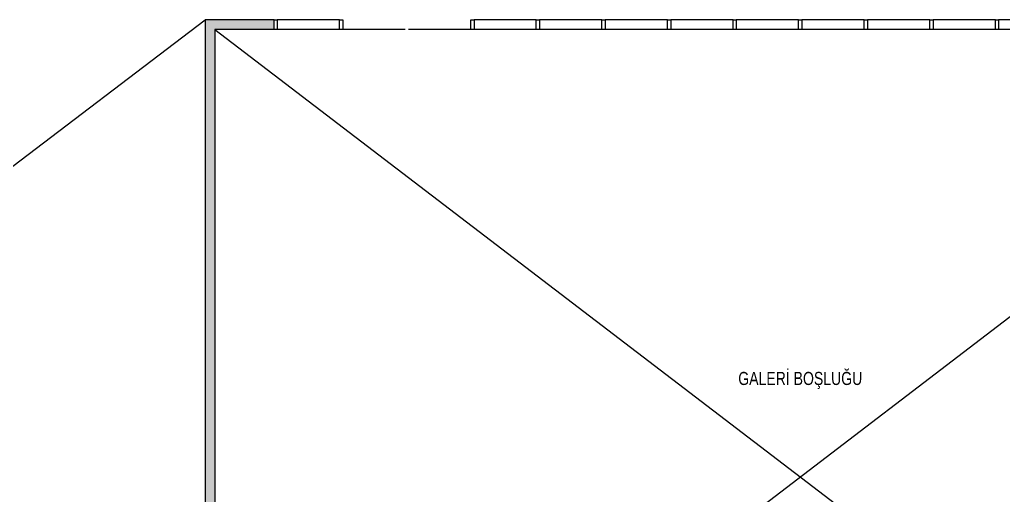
# Model space of a CAD drawing. Header units: centimetres. Extents: x 26200 to 113000, y -600 to 9300.
# Drawn here: x 85351 to 86851, y 2263 to 2989 of the extents above; entities that cross this region are included whole.
import ezdxf

# ---------------------------------------------------------------- set-up
doc = ezdxf.new("R2010")
doc.units = ezdxf.units.CM
for name, color, linetype in [('A-ANNO-TEXT', 8, 'Continuous'), ('A-ELEV-04', 8, 'Continuous'), ('A-GLAZ-FRME', 8, 'Continuous'), ('A-GLAZ-FULL', 8, 'Continuous'), ('A-GLAZ-SILL', 8, 'Continuous'), ('A-WALL', 8, 'Continuous'), ('A-WALL-HTCH', 8, 'Continuous')]:
    doc.layers.add(name, color=color, linetype=linetype)
doc.styles.add('Fields_100', font='act_simplex.shx', dxfattribs={"width": 0.8, "height": 20})

msp = doc.modelspace()

# ---------------------------------------------------------------- hatches: boundary and pattern name
at = {"layer": 'A-WALL-HTCH'}
h = msp.add_hatch(dxfattribs=at)
h.set_pattern_fill('DASH', color=256)
h.set_pattern_definition([(0, (75105.6698, 54361.057), (3.175, 3.175), [3.175, -3.175])])
h.paths.add_polyline_path([(85738.4, 2988.6), (85633.4, 2988.6), (85633.4, 1608.6), (85648.4, 1608.6), (85648.4, 2973.6), (85738.4, 2973.6)])

# ---------------------------------------------------------------- linework, layer by layer
at = {"layer": 'A-ELEV-04'}
for p, q in [((83848.4, 1628.6), (85633.4, 2988.6)), ((85648.4, 1608.6), (87433.4, 2973.6)), ((85648.4, 2973.6), (87433.4, 1608.6))]:
    msp.add_line(p, q, dxfattribs=at)
at = {"layer": 'A-GLAZ-FRME'}
for points in [[(85743.4, 2973.6), (85738.4, 2973.6), (85738.4, 2988.6), (85743.4, 2988.6)], [(85843.4, 2973.6), (85838.4, 2973.6), (85838.4, 2988.6), (85843.4, 2988.6)], [(86043.4, 2973.6), (86038.4, 2973.6), (86038.4, 2988.6), (86043.4, 2988.6)], [(86143.4, 2973.6), (86138.4, 2973.6), (86138.4, 2988.6), (86143.4, 2988.6)], [(86243.4, 2973.6), (86238.4, 2973.6), (86238.4, 2988.6), (86243.4, 2988.6)], [(86343.4, 2973.6), (86338.4, 2973.6), (86338.4, 2988.6), (86343.4, 2988.6)], [(86443.4, 2973.6), (86438.4, 2973.6), (86438.4, 2988.6), (86443.4, 2988.6)], [(86543.4, 2973.6), (86538.4, 2973.6), (86538.4, 2988.6), (86543.4, 2988.6)], [(86643.4, 2973.6), (86638.4, 2973.6), (86638.4, 2988.6), (86643.4, 2988.6)], [(86743.4, 2973.6), (86738.4, 2973.6), (86738.4, 2988.6), (86743.4, 2988.6)], [(86843.4, 2973.6), (86838.4, 2973.6), (86838.4, 2988.6), (86843.4, 2988.6)]]:
    msp.add_lwpolyline(points, close=True, dxfattribs=at)
at = {"layer": 'A-GLAZ-FULL'}
for p, q in [((85838.4, 2988.6), (85743.4, 2988.6)), ((86138.4, 2988.6), (86043.4, 2988.6)), ((86238.4, 2988.6), (86143.4, 2988.6)), ((86338.4, 2988.6), (86243.4, 2988.6)), ((86438.4, 2988.6), (86343.4, 2988.6)), ((86538.4, 2988.6), (86443.4, 2988.6)), ((86638.4, 2988.6), (86543.4, 2988.6)), ((86738.4, 2988.6), (86643.4, 2988.6)), ((86838.4, 2988.6), (86743.4, 2988.6)), ((86938.4, 2988.6), (86843.4, 2988.6))]:
    msp.add_line(p, q, dxfattribs=at)
at = {"layer": 'A-GLAZ-SILL'}
for p, q in [((85838.4, 2973.6), (85743.4, 2973.6)), ((85938.4, 2973.6), (85843.4, 2973.6)), ((86038.4, 2973.6), (85943.4, 2973.6)), ((86138.4, 2973.6), (86043.4, 2973.6)), ((86238.4, 2973.6), (86143.4, 2973.6)), ((86338.4, 2973.6), (86243.4, 2973.6)), ((86438.4, 2973.6), (86343.4, 2973.6)), ((86538.4, 2973.6), (86443.4, 2973.6)), ((86638.4, 2973.6), (86543.4, 2973.6)), ((86738.4, 2973.6), (86643.4, 2973.6)), ((86838.4, 2973.6), (86743.4, 2973.6)), ((86938.4, 2973.6), (86843.4, 2973.6))]:
    msp.add_line(p, q, dxfattribs=at)
at = {"layer": 'A-WALL'}
for points in [[(85738.4, 2988.6), (85633.4, 2988.6), (85633.4, 1608.6)], [(85738.4, 2973.6), (85738.4, 2988.6)], [(85738.4, 2973.6), (85648.4, 2973.6), (85648.4, 1608.6)]]:
    msp.add_lwpolyline(points, dxfattribs=at)

# ---------------------------------------------------------------- texts
at = {"layer": 'A-ANNO-TEXT', "insert": (86540.9, 2451.1), "char_height": 20, "attachment_point": 2, "style": 'Fields_100'}
msp.add_mtext_dynamic_manual_height_columns('GALERİ BOŞLUĞU', width=436.665, gutter_width=100, heights=[0], dxfattribs=at)

doc.saveas('drawing.dxf')
